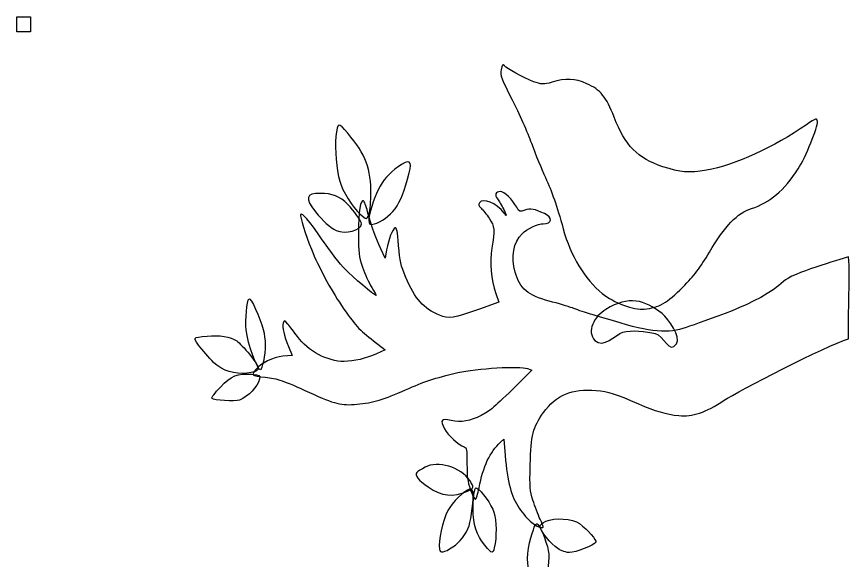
# Model space of a CAD drawing. Header units: centimetres. Extents: x -32.5 to 19.1, y 1.3 to 20.8.
# Drawn here: x -32.55 to -22.36, y 14.15 to 20.78 of the extents above; entities that cross this region are included whole.
import ezdxf

# ---------------------------------------------------------------- set-up
doc = ezdxf.new("R2010")
doc.units = ezdxf.units.CM
doc.header["$MEASUREMENT"] = 0
doc.header["$XCLIPFRAME"] = 0
doc.layers.add('Layer 1', color=7, linetype='Continuous')
picture_1 = doc.add_image_def('image1.jpg', size_in_pixel=(869, 954))

msp = doc.modelspace()

# ---------------------------------------------------------------- linework, layer by layer
at = {"layer": 'Layer 1'}
for points, knots in [([(-25.3932, 17.4041), (-25.60582, 17.57663), (-25.78209, 17.86757), (-25.87064, 18.19212), (-25.87064, 18.19212), (-25.94951, 18.48123), (-26.00669, 18.64622), (-26.08865, 18.82119), (-26.08865, 18.82119), (-26.13416, 18.91836), (-26.21065, 19.10614), (-26.25863, 19.2385), (-26.25863, 19.2385), (-26.30661, 19.37085), (-26.41273, 19.6093), (-26.49445, 19.76838), (-26.49445, 19.76838), (-26.6277, 20.02776), (-26.64152, 20.06565), (-26.62831, 20.13534), (-26.62831, 20.13534), (-26.61625, 20.19899), (-26.60928, 20.20803), (-26.58979, 20.18526), (-26.58979, 20.18526), (-26.55762, 20.14768), (-26.36505, 20.04253), (-26.23241, 19.99013), (-26.23241, 19.99013), (-26.14517, 19.95567), (-26.10167, 19.95433), (-26.00732, 19.98318), (-26.00732, 19.98318), (-25.83826, 20.03487), (-25.7322, 20.03042), (-25.58288, 19.96535), (-25.58288, 19.96535), (-25.41631, 19.89277), (-25.34419, 19.8045), (-25.24841, 19.55598), (-25.24841, 19.55598), (-25.11461, 19.20882), (-24.96483, 19.05703), (-24.65246, 18.95205), (-24.65246, 18.95205), (-24.44081, 18.88092), (-24.33641, 18.87268), (-24.12077, 18.91007), (-24.12077, 18.91007), (-23.77874, 18.96938), (-23.28762, 19.19218), (-22.90112, 19.46338), (-22.90112, 19.46338), (-22.78261, 19.54654), (-22.77006, 19.55015), (-22.7645, 19.50263), (-22.7645, 19.50263), (-22.75709, 19.43922), (-22.90977, 19.06732), (-23.00185, 18.92449), (-23.00185, 18.92449), (-23.16932, 18.66474), (-23.35173, 18.50988), (-23.57002, 18.44214), (-23.57002, 18.44214), (-23.74187, 18.38881), (-23.89817, 18.2271), (-24.0854, 17.90892), (-24.0854, 17.90892), (-24.198, 17.71756), (-24.26843, 17.62489), (-24.41096, 17.48053), (-24.41096, 17.48053), (-24.59966, 17.28942), (-24.70323, 17.23015), (-24.8799, 17.21214), (-24.8799, 17.21214), (-25.00632, 17.19926), (-25.25568, 17.29251), (-25.3932, 17.4041)], [0, 0, 0, 0, 0.04761905, 0.04761905, 0.04761905, 0.04761905, 0.0952381, 0.0952381, 0.0952381, 0.0952381, 0.14285714, 0.14285714, 0.14285714, 0.14285714, 0.19047619, 0.19047619, 0.19047619, 0.19047619, 0.23809524, 0.23809524, 0.23809524, 0.23809524, 0.28571429, 0.28571429, 0.28571429, 0.28571429, 0.33333333, 0.33333333, 0.33333333, 0.33333333, 0.38095238, 0.38095238, 0.38095238, 0.38095238, 0.42857143, 0.42857143, 0.42857143, 0.42857143, 0.47619048, 0.47619048, 0.47619048, 0.47619048, 0.52380952, 0.52380952, 0.52380952, 0.52380952, 0.57142857, 0.57142857, 0.57142857, 0.57142857, 0.61904762, 0.61904762, 0.61904762, 0.61904762, 0.66666667, 0.66666667, 0.66666667, 0.66666667, 0.71428571, 0.71428571, 0.71428571, 0.71428571, 0.76190476, 0.76190476, 0.76190476, 0.76190476, 0.80952381, 0.80952381, 0.80952381, 0.80952381, 0.85714286, 0.85714286, 0.85714286, 0.85714286, 0.9047619, 0.9047619, 0.9047619, 0.9047619, 1, 1, 1, 1]), ([(-28.35279, 18.37479), (-28.43992, 18.45099), (-28.56895, 18.65882), (-28.60077, 18.77421), (-28.60077, 18.77421), (-28.64195, 18.92355), (-28.66203, 19.16455), (-28.64647, 19.32261), (-28.64647, 19.32261), (-28.62942, 19.49576), (-28.6187, 19.49868), (-28.50292, 19.36175), (-28.50292, 19.36175), (-28.278, 19.09574), (-28.21628, 18.93103), (-28.2205, 18.6081), (-28.2205, 18.6081), (-28.22221, 18.47766), (-28.23019, 18.39624), (-28.24444, 18.36409), (-28.24444, 18.36409), (-28.27073, 18.30476), (-28.27295, 18.30498), (-28.35279, 18.37479)], [0, 0, 0, 0, 0.14285714, 0.14285714, 0.14285714, 0.14285714, 0.28571429, 0.28571429, 0.28571429, 0.28571429, 0.42857143, 0.42857143, 0.42857143, 0.42857143, 0.57142857, 0.57142857, 0.57142857, 0.57142857, 0.71428571, 0.71428571, 0.71428571, 0.71428571, 1, 1, 1, 1]), ([(-28.24528, 18.29767), (-28.24738, 18.36136), (-28.18502, 18.56327), (-28.13045, 18.66949), (-28.13045, 18.66949), (-28.06657, 18.79382), (-28.00441, 18.86516), (-27.88359, 18.95282), (-27.88359, 18.95282), (-27.75096, 19.04903), (-27.71378, 19.02765), (-27.75127, 18.87672), (-27.75127, 18.87672), (-27.8051, 18.65998), (-27.8583, 18.52551), (-27.92459, 18.4386), (-27.92459, 18.4386), (-27.99075, 18.35187), (-28.0959, 18.27453), (-28.17716, 18.25284), (-28.17716, 18.25284), (-28.23521, 18.23735), (-28.24347, 18.24278), (-28.24528, 18.29767)], [0, 0, 0, 0, 0.14285714, 0.14285714, 0.14285714, 0.14285714, 0.28571429, 0.28571429, 0.28571429, 0.28571429, 0.42857143, 0.42857143, 0.42857143, 0.42857143, 0.57142857, 0.57142857, 0.57142857, 0.57142857, 0.71428571, 0.71428571, 0.71428571, 0.71428571, 1, 1, 1, 1]), ([(-26.25227, 14.60659), (-26.29474, 14.63904), (-26.36564, 14.71894), (-26.40982, 14.78415), (-26.40982, 14.78415), (-26.50399, 14.92313), (-26.55156, 15.10273), (-26.5795, 15.42474), (-26.5795, 15.42474), (-26.5795, 15.42474), (-26.5968, 15.62409), (-26.5968, 15.62409), (-26.5968, 15.62409), (-26.5968, 15.62409), (-26.63698, 15.58773), (-26.63698, 15.58773), (-26.63698, 15.58773), (-26.76495, 15.47193), (-26.84962, 15.29218), (-26.89895, 15.03159), (-26.89895, 15.03159), (-26.91356, 14.95436), (-26.93432, 14.89118), (-26.94508, 14.89118), (-26.94508, 14.89118), (-26.95584, 14.89118), (-26.98293, 14.94507), (-27.00528, 15.01095), (-27.00528, 15.01095), (-27.03929, 15.11122), (-27.04591, 15.16223), (-27.04591, 15.32427), (-27.04591, 15.32427), (-27.04591, 15.50209), (-27.04861, 15.51885), (-27.07918, 15.53059), (-27.07918, 15.53059), (-27.1562, 15.56018), (-27.27514, 15.66939), (-27.31924, 15.75102), (-27.31924, 15.75102), (-27.37852, 15.86075), (-27.36076, 15.88301), (-27.23732, 15.85369), (-27.23732, 15.85369), (-27.12353, 15.82667), (-27.00479, 15.84639), (-26.87427, 15.91398), (-26.87427, 15.91398), (-26.76131, 15.97248), (-26.71364, 16.01304), (-26.4391, 16.28424), (-26.4391, 16.28424), (-26.4391, 16.28424), (-26.25385, 16.46723), (-26.25385, 16.46723), (-26.25385, 16.46723), (-26.25385, 16.46723), (-26.3086, 16.48868), (-26.3086, 16.48868), (-26.3086, 16.48868), (-26.39351, 16.52194), (-26.9329, 16.48945), (-27.15593, 16.43764), (-27.15593, 16.43764), (-27.4446, 16.37057), (-27.57396, 16.32814), (-27.79596, 16.22772), (-27.79596, 16.22772), (-28.05795, 16.10921), (-28.19351, 16.06886), (-28.38863, 16.05132), (-28.38863, 16.05132), (-28.5791, 16.0342), (-28.66047, 16.05431), (-28.96776, 16.19444), (-28.96776, 16.19444), (-29.28759, 16.34029), (-29.36103, 16.36559), (-29.50943, 16.38104), (-29.50943, 16.38104), (-29.58279, 16.38868), (-29.64861, 16.40272), (-29.6557, 16.41223), (-29.6557, 16.41223), (-29.66278, 16.42174), (-29.64984, 16.45118), (-29.62693, 16.47764), (-29.62693, 16.47764), (-29.55944, 16.55563), (-29.41561, 16.6248), (-29.29524, 16.63715), (-29.29524, 16.63715), (-29.29524, 16.63715), (-29.18305, 16.64866), (-29.18305, 16.64866), (-29.18305, 16.64866), (-29.18305, 16.64866), (-29.22573, 16.75526), (-29.22573, 16.75526), (-29.22573, 16.75526), (-29.28157, 16.89469), (-29.30329, 16.99029), (-29.29086, 17.04193), (-29.29086, 17.04193), (-29.28147, 17.08096), (-29.27775, 17.0802), (-29.23455, 17.03041), (-29.23455, 17.03041), (-29.20911, 17.00109), (-29.1564, 16.93293), (-29.11742, 16.87895), (-29.11742, 16.87895), (-28.99011, 16.70265), (-28.74772, 16.57308), (-28.54732, 16.5742), (-28.54732, 16.5742), (-28.4298, 16.57486), (-28.27709, 16.61093), (-28.15252, 16.66744), (-28.15252, 16.66744), (-28.15252, 16.66744), (-28.04404, 16.71666), (-28.04404, 16.71666), (-28.04404, 16.71666), (-28.04404, 16.71666), (-28.18642, 16.82473), (-28.18642, 16.82473), (-28.18642, 16.82473), (-28.36113, 16.95735), (-28.41453, 17.01638), (-28.57813, 17.25777), (-28.57813, 17.25777), (-28.71607, 17.46132), (-28.85613, 17.7226), (-28.9466, 17.94515), (-28.9466, 17.94515), (-29.0153, 18.11418), (-29.08914, 18.35124), (-29.07813, 18.36742), (-29.07813, 18.36742), (-29.05969, 18.39449), (-28.98003, 18.30205), (-28.81345, 18.06029), (-28.81345, 18.06029), (-28.71645, 17.91951), (-28.59152, 17.75728), (-28.53583, 17.69977), (-28.53583, 17.69977), (-28.4469, 17.60793), (-28.17593, 17.38046), (-28.15546, 17.38046), (-28.15546, 17.38046), (-28.15131, 17.38046), (-28.17554, 17.42454), (-28.20931, 17.47841), (-28.20931, 17.47841), (-28.24307, 17.53229), (-28.29345, 17.64379), (-28.32125, 17.72619), (-28.32125, 17.72619), (-28.36951, 17.86917), (-28.37179, 17.8881), (-28.37129, 18.14107), (-28.37129, 18.14107), (-28.37077, 18.40403), (-28.3465, 18.55729), (-28.30884, 18.53545), (-28.30884, 18.53545), (-28.30033, 18.53051), (-28.27793, 18.47075), (-28.25907, 18.40266), (-28.25907, 18.40266), (-28.2042, 18.20454), (-28.15608, 18.06846), (-28.09845, 17.94833), (-28.09845, 17.94833), (-28.09845, 17.94833), (-28.04468, 17.83626), (-28.04468, 17.83626), (-28.04468, 17.83626), (-28.04468, 17.83626), (-28.02705, 17.9382), (-28.02705, 17.9382), (-28.02705, 17.9382), (-28.00502, 18.06565), (-27.95396, 18.19642), (-27.92278, 18.20524), (-27.92278, 18.20524), (-27.90394, 18.21057), (-27.89551, 18.16674), (-27.88148, 17.99063), (-27.88148, 17.99063), (-27.86544, 17.78933), (-27.85738, 17.7541), (-27.79229, 17.6007), (-27.79229, 17.6007), (-27.6797, 17.33535), (-27.57935, 17.22207), (-27.38327, 17.13895), (-27.38327, 17.13895), (-27.26802, 17.0901), (-27.21293, 17.09856), (-26.89457, 17.21394), (-26.89457, 17.21394), (-26.89457, 17.21394), (-26.65693, 17.30007), (-26.65693, 17.30007), (-26.65693, 17.30007), (-26.65693, 17.30007), (-26.69337, 17.40365), (-26.69337, 17.40365), (-26.69337, 17.40365), (-26.75228, 17.57111), (-26.77087, 17.78632), (-26.74114, 17.95677), (-26.74114, 17.95677), (-26.70293, 18.17585), (-26.70761, 18.2261), (-26.77523, 18.32304), (-26.77523, 18.32304), (-26.8076, 18.36943), (-26.85173, 18.42426), (-26.8733, 18.44489), (-26.8733, 18.44489), (-26.90498, 18.47518), (-26.90874, 18.48817), (-26.89285, 18.51236), (-26.89285, 18.51236), (-26.8504, 18.57697), (-26.68762, 18.50886), (-26.59146, 18.38624), (-26.59146, 18.38624), (-26.55566, 18.34059), (-26.55612, 18.34374), (-26.59782, 18.42918), (-26.59782, 18.42918), (-26.62257, 18.47989), (-26.65686, 18.5381), (-26.67402, 18.55855), (-26.67402, 18.55855), (-26.71323, 18.60527), (-26.69665, 18.64814), (-26.63936, 18.64814), (-26.63936, 18.64814), (-26.59179, 18.64814), (-26.48896, 18.54972), (-26.43894, 18.45632), (-26.43894, 18.45632), (-26.40993, 18.40214), (-26.40263, 18.39949), (-26.3397, 18.42025), (-26.3397, 18.42025), (-26.26788, 18.44396), (-26.22142, 18.43606), (-26.10051, 18.37961), (-26.10051, 18.37961), (-25.99634, 18.33096), (-26.00515, 18.25631), (-26.11507, 18.25631), (-26.11507, 18.25631), (-26.17672, 18.25631), (-26.31651, 18.19009), (-26.37308, 18.13409), (-26.37308, 18.13409), (-26.47836, 18.02988), (-26.51058, 17.85168), (-26.45775, 17.66593), (-26.45775, 17.66593), (-26.3997, 17.46186), (-26.30105, 17.37778), (-26.04106, 17.3108), (-26.04106, 17.3108), (-25.93352, 17.28309), (-25.80669, 17.24555), (-25.75922, 17.22737), (-25.75922, 17.22737), (-25.71176, 17.20919), (-25.6235, 17.17953), (-25.56308, 17.16145), (-25.56308, 17.16145), (-25.50267, 17.14338), (-25.36498, 17.10162), (-25.2571, 17.06865), (-25.2571, 17.06865), (-24.80011, 16.929), (-24.58172, 16.90929), (-24.37054, 16.98863), (-24.37054, 16.98863), (-24.16778, 17.0648), (-23.46623, 17.27346), (-23.17986, 17.55112), (-23.17986, 17.55112), (-23.07231, 17.6554), (-22.50346, 17.81222), (-22.38604, 17.85355), (-22.38604, 17.85355), (-22.36392, 17.599), (-22.3967, 17.0228), (-22.38604, 16.84947), (-22.38604, 16.84947), (-22.66047, 16.76848), (-23.74194, 16.20717), (-23.90479, 16.10012), (-23.90479, 16.10012), (-24.13315, 15.95001), (-24.29288, 15.89606), (-24.458, 15.91327), (-24.458, 15.91327), (-24.61325, 15.92946), (-24.75168, 15.96969), (-24.95113, 16.0566), (-24.95113, 16.0566), (-25.23879, 16.18195), (-25.31558, 16.20616), (-25.46894, 16.21984), (-25.46894, 16.21984), (-25.7611, 16.2459), (-25.95826, 16.16335), (-26.11114, 15.95096), (-26.11114, 15.95096), (-26.2421, 15.76903), (-26.26569, 15.67663), (-26.27381, 15.31383), (-26.27381, 15.31383), (-26.28026, 15.02542), (-26.27858, 15.00401), (-26.23994, 14.88002), (-26.23994, 14.88002), (-26.21758, 14.80828), (-26.17818, 14.70366), (-26.15239, 14.64752), (-26.15239, 14.64752), (-26.10652, 14.54767), (-26.10625, 14.54547), (-26.14027, 14.54652), (-26.14027, 14.54652), (-26.15939, 14.54711), (-26.20979, 14.57414), (-26.25227, 14.60659)], [0, 0, 0, 0, 0.01162791, 0.01162791, 0.01162791, 0.01162791, 0.02325581, 0.02325581, 0.02325581, 0.02325581, 0.03488372, 0.03488372, 0.03488372, 0.03488372, 0.04651163, 0.04651163, 0.04651163, 0.04651163, 0.05813953, 0.05813953, 0.05813953, 0.05813953, 0.06976744, 0.06976744, 0.06976744, 0.06976744, 0.08139535, 0.08139535, 0.08139535, 0.08139535, 0.09302326, 0.09302326, 0.09302326, 0.09302326, 0.10465116, 0.10465116, 0.10465116, 0.10465116, 0.11627907, 0.11627907, 0.11627907, 0.11627907, 0.12790698, 0.12790698, 0.12790698, 0.12790698, 0.13953488, 0.13953488, 0.13953488, 0.13953488, 0.15116279, 0.15116279, 0.15116279, 0.15116279, 0.1627907, 0.1627907, 0.1627907, 0.1627907, 0.1744186, 0.1744186, 0.1744186, 0.1744186, 0.18604651, 0.18604651, 0.18604651, 0.18604651, 0.19767442, 0.19767442, 0.19767442, 0.19767442, 0.20930233, 0.20930233, 0.20930233, 0.20930233, 0.22093023, 0.22093023, 0.22093023, 0.22093023, 0.23255814, 0.23255814, 0.23255814, 0.23255814, 0.24418605, 0.24418605, 0.24418605, 0.24418605, 0.25581395, 0.25581395, 0.25581395, 0.25581395, 0.26744186, 0.26744186, 0.26744186, 0.26744186, 0.27906977, 0.27906977, 0.27906977, 0.27906977, 0.29069767, 0.29069767, 0.29069767, 0.29069767, 0.30232558, 0.30232558, 0.30232558, 0.30232558, 0.31395349, 0.31395349, 0.31395349, 0.31395349, 0.3255814, 0.3255814, 0.3255814, 0.3255814, 0.3372093, 0.3372093, 0.3372093, 0.3372093, 0.34883721, 0.34883721, 0.34883721, 0.34883721, 0.36046512, 0.36046512, 0.36046512, 0.36046512, 0.37209302, 0.37209302, 0.37209302, 0.37209302, 0.38372093, 0.38372093, 0.38372093, 0.38372093, 0.39534884, 0.39534884, 0.39534884, 0.39534884, 0.40697674, 0.40697674, 0.40697674, 0.40697674, 0.41860465, 0.41860465, 0.41860465, 0.41860465, 0.43023256, 0.43023256, 0.43023256, 0.43023256, 0.44186047, 0.44186047, 0.44186047, 0.44186047, 0.45348837, 0.45348837, 0.45348837, 0.45348837, 0.46511628, 0.46511628, 0.46511628, 0.46511628, 0.47674419, 0.47674419, 0.47674419, 0.47674419, 0.48837209, 0.48837209, 0.48837209, 0.48837209, 0.5, 0.5, 0.5, 0.5, 0.51162791, 0.51162791, 0.51162791, 0.51162791, 0.52325581, 0.52325581, 0.52325581, 0.52325581, 0.53488372, 0.53488372, 0.53488372, 0.53488372, 0.54651163, 0.54651163, 0.54651163, 0.54651163, 0.55813953, 0.55813953, 0.55813953, 0.55813953, 0.56976744, 0.56976744, 0.56976744, 0.56976744, 0.58139535, 0.58139535, 0.58139535, 0.58139535, 0.59302326, 0.59302326, 0.59302326, 0.59302326, 0.60465116, 0.60465116, 0.60465116, 0.60465116, 0.61627907, 0.61627907, 0.61627907, 0.61627907, 0.62790698, 0.62790698, 0.62790698, 0.62790698, 0.63953488, 0.63953488, 0.63953488, 0.63953488, 0.65116279, 0.65116279, 0.65116279, 0.65116279, 0.6627907, 0.6627907, 0.6627907, 0.6627907, 0.6744186, 0.6744186, 0.6744186, 0.6744186, 0.68604651, 0.68604651, 0.68604651, 0.68604651, 0.69767442, 0.69767442, 0.69767442, 0.69767442, 0.70930233, 0.70930233, 0.70930233, 0.70930233, 0.72093023, 0.72093023, 0.72093023, 0.72093023, 0.73255814, 0.73255814, 0.73255814, 0.73255814, 0.74418605, 0.74418605, 0.74418605, 0.74418605, 0.75581395, 0.75581395, 0.75581395, 0.75581395, 0.76744186, 0.76744186, 0.76744186, 0.76744186, 0.77906977, 0.77906977, 0.77906977, 0.77906977, 0.79069767, 0.79069767, 0.79069767, 0.79069767, 0.80232558, 0.80232558, 0.80232558, 0.80232558, 0.81395349, 0.81395349, 0.81395349, 0.81395349, 0.8255814, 0.8255814, 0.8255814, 0.8255814, 0.8372093, 0.8372093, 0.8372093, 0.8372093, 0.84883721, 0.84883721, 0.84883721, 0.84883721, 0.86046512, 0.86046512, 0.86046512, 0.86046512, 0.87209302, 0.87209302, 0.87209302, 0.87209302, 0.88372093, 0.88372093, 0.88372093, 0.88372093, 0.89534884, 0.89534884, 0.89534884, 0.89534884, 0.90697674, 0.90697674, 0.90697674, 0.90697674, 0.91860465, 0.91860465, 0.91860465, 0.91860465, 0.93023256, 0.93023256, 0.93023256, 0.93023256, 0.94186047, 0.94186047, 0.94186047, 0.94186047, 0.95348837, 0.95348837, 0.95348837, 0.95348837, 0.96511628, 0.96511628, 0.96511628, 0.96511628, 0.97674419, 0.97674419, 0.97674419, 0.97674419, 1, 1, 1, 1]), ([(-28.64227, 18.17439), (-28.72396, 18.21359), (-28.80247, 18.28422), (-28.89633, 18.40295), (-28.89633, 18.40295), (-29.02928, 18.57112), (-29.01437, 18.62659), (-28.83623, 18.62659), (-28.83623, 18.62659), (-28.69204, 18.62659), (-28.59742, 18.58871), (-28.50424, 18.49366), (-28.50424, 18.49366), (-28.42587, 18.41372), (-28.33354, 18.28496), (-28.33354, 18.2556), (-28.33354, 18.2556), (-28.33354, 18.1734), (-28.53163, 18.12128), (-28.64227, 18.17439)], [0, 0, 0, 0, 0.16666667, 0.16666667, 0.16666667, 0.16666667, 0.33333333, 0.33333333, 0.33333333, 0.33333333, 0.5, 0.5, 0.5, 0.5, 0.66666667, 0.66666667, 0.66666667, 0.66666667, 1, 1, 1, 1]), ([(-29.53295, 16.57506), (-29.5028, 16.71609), (-29.50345, 16.8419), (-29.53498, 16.96527), (-29.53498, 16.96527), (-29.57082, 17.10551), (-29.69013, 17.36237), (-29.70934, 17.34065), (-29.70934, 17.34065), (-29.7347, 17.31198), (-29.75496, 17.08026), (-29.74271, 16.95895), (-29.74271, 16.95895), (-29.72605, 16.79398), (-29.60241, 16.45461), (-29.56578, 16.47329), (-29.56578, 16.47329), (-29.55894, 16.47677), (-29.54417, 16.52257), (-29.53295, 16.57506)], [0, 0, 0, 0, 0.16666667, 0.16666667, 0.16666667, 0.16666667, 0.33333333, 0.33333333, 0.33333333, 0.33333333, 0.5, 0.5, 0.5, 0.5, 0.66666667, 0.66666667, 0.66666667, 0.66666667, 1, 1, 1, 1]), ([(-24.74646, 16.91545), (-24.85119, 16.93965), (-25.04626, 16.96398), (-25.14251, 16.93131), (-25.14251, 16.93131), (-25.23364, 16.90038), (-25.38416, 16.72859), (-25.48262, 16.82961), (-25.48262, 16.82961), (-25.59047, 16.94028), (-25.49344, 17.12289), (-25.34897, 17.21046), (-25.34897, 17.21046), (-25.06832, 17.38058), (-24.87766, 17.32756), (-24.66388, 17.15852), (-24.66388, 17.15852), (-24.57754, 17.09024), (-24.43276, 16.87162), (-24.48638, 16.79136), (-24.48638, 16.79136), (-24.57698, 16.65576), (-24.64173, 16.89125), (-24.74646, 16.91545)], [0, 0, 0, 0, 0.14285714, 0.14285714, 0.14285714, 0.14285714, 0.28571429, 0.28571429, 0.28571429, 0.28571429, 0.42857143, 0.42857143, 0.42857143, 0.42857143, 0.57142857, 0.57142857, 0.57142857, 0.57142857, 0.71428571, 0.71428571, 0.71428571, 0.71428571, 1, 1, 1, 1]), ([(-29.70289, 16.66192), (-29.75825, 16.73131), (-29.82792, 16.80451), (-29.8577, 16.82459), (-29.8577, 16.82459), (-29.93346, 16.87565), (-30.07673, 16.89938), (-30.21766, 16.88421), (-30.21766, 16.88421), (-30.40825, 16.8637), (-30.4026, 16.8773), (-30.28427, 16.72407), (-30.28427, 16.72407), (-30.22683, 16.64969), (-30.14468, 16.56134), (-30.10173, 16.52775), (-30.10173, 16.52775), (-29.96903, 16.43171), (-29.82768, 16.41279), (-29.68007, 16.43967), (-29.68007, 16.43967), (-29.56313, 16.46556), (-29.56563, 16.48986), (-29.70289, 16.66192)], [0, 0, 0, 0, 0.14285714, 0.14285714, 0.14285714, 0.14285714, 0.28571429, 0.28571429, 0.28571429, 0.28571429, 0.42857143, 0.42857143, 0.42857143, 0.42857143, 0.57142857, 0.57142857, 0.57142857, 0.57142857, 0.71428571, 0.71428571, 0.71428571, 0.71428571, 1, 1, 1, 1]), ([(-29.58062, 16.36348), (-29.56974, 16.40506), (-29.57692, 16.40905), (-29.67736, 16.4173), (-29.67736, 16.4173), (-29.84944, 16.43143), (-29.92491, 16.40048), (-30.05712, 16.26154), (-30.05712, 16.26154), (-30.12864, 16.18638), (-30.1669, 16.1351), (-30.15975, 16.124), (-30.15975, 16.124), (-30.14261, 16.09742), (-29.88053, 16.08151), (-29.82497, 16.10367), (-29.82497, 16.10367), (-29.70812, 16.15029), (-29.60878, 16.25592), (-29.58062, 16.36348)], [0, 0, 0, 0, 0.16666667, 0.16666667, 0.16666667, 0.16666667, 0.33333333, 0.33333333, 0.33333333, 0.33333333, 0.5, 0.5, 0.5, 0.5, 0.66666667, 0.66666667, 0.66666667, 0.66666667, 1, 1, 1, 1]), ([(-27.03943, 14.98946), (-27.21787, 14.91342), (-27.3514, 14.92828), (-27.51976, 15.0429), (-27.51976, 15.0429), (-27.64144, 15.12574), (-27.68887, 15.18527), (-27.65931, 15.21807), (-27.65931, 15.21807), (-27.64872, 15.22981), (-27.60295, 15.25941), (-27.55758, 15.28384), (-27.55758, 15.28384), (-27.40301, 15.36709), (-27.12276, 15.28365), (-27.01249, 15.12155), (-27.01249, 15.12155), (-26.95702, 15.04), (-26.96047, 15.02311), (-27.03943, 14.98946)], [0, 0, 0, 0, 0.16666667, 0.16666667, 0.16666667, 0.16666667, 0.33333333, 0.33333333, 0.33333333, 0.33333333, 0.5, 0.5, 0.5, 0.5, 0.66666667, 0.66666667, 0.66666667, 0.66666667, 1, 1, 1, 1]), ([(-27.27865, 14.75428), (-27.23119, 14.84778), (-27.06956, 15.00728), (-27.01593, 15.01353), (-27.01593, 15.01353), (-26.98873, 15.0167), (-26.97905, 15.00731), (-26.97146, 14.97036), (-26.97146, 14.97036), (-26.9604, 14.91652), (-26.99249, 14.65107), (-27.01997, 14.56907), (-27.01997, 14.56907), (-27.05351, 14.46899), (-27.13348, 14.36506), (-27.22008, 14.30901), (-27.22008, 14.30901), (-27.32869, 14.23871), (-27.3738, 14.23148), (-27.38168, 14.28309), (-27.38168, 14.28309), (-27.39698, 14.38324), (-27.34401, 14.62551), (-27.27865, 14.75428)], [0, 0, 0, 0, 0.14285714, 0.14285714, 0.14285714, 0.14285714, 0.28571429, 0.28571429, 0.28571429, 0.28571429, 0.42857143, 0.42857143, 0.42857143, 0.42857143, 0.57142857, 0.57142857, 0.57142857, 0.57142857, 0.71428571, 0.71428571, 0.71428571, 0.71428571, 1, 1, 1, 1]), ([(-26.71199, 14.30026), (-26.68226, 14.42536), (-26.6843, 14.63352), (-26.71624, 14.73328), (-26.71624, 14.73328), (-26.74429, 14.82087), (-26.87297, 15.00342), (-26.92372, 15.02759), (-26.92372, 15.02759), (-26.9499, 15.04006), (-26.95731, 15.00961), (-26.96964, 14.83875), (-26.96964, 14.83875), (-26.98282, 14.65609), (-26.94487, 14.48787), (-26.86678, 14.38282), (-26.86678, 14.38282), (-26.74963, 14.22524), (-26.73205, 14.21586), (-26.71199, 14.30026)], [0, 0, 0, 0, 0.16666667, 0.16666667, 0.16666667, 0.16666667, 0.33333333, 0.33333333, 0.33333333, 0.33333333, 0.5, 0.5, 0.5, 0.5, 0.66666667, 0.66666667, 0.66666667, 0.66666667, 1, 1, 1, 1]), ([(-26.08332, 14.62321), (-26.12089, 14.60572), (-26.15173, 14.57884), (-26.15184, 14.56346), (-26.15184, 14.56346), (-26.15224, 14.51025), (-26.01907, 14.33933), (-25.93837, 14.28947), (-25.93837, 14.28947), (-25.8938, 14.26193), (-25.82815, 14.23967), (-25.79249, 14.24001), (-25.79249, 14.24001), (-25.72508, 14.24064), (-25.49095, 14.33306), (-25.47118, 14.36684), (-25.47118, 14.36684), (-25.45729, 14.39058), (-25.57268, 14.522), (-25.67053, 14.59389), (-25.67053, 14.59389), (-25.75399, 14.65521), (-25.98006, 14.67127), (-26.08332, 14.62321)], [0, 0, 0, 0, 0.14285714, 0.14285714, 0.14285714, 0.14285714, 0.28571429, 0.28571429, 0.28571429, 0.28571429, 0.42857143, 0.42857143, 0.42857143, 0.42857143, 0.57142857, 0.57142857, 0.57142857, 0.57142857, 0.71428571, 0.71428571, 0.71428571, 0.71428571, 1, 1, 1, 1]), ([(-26.13594, 13.80764), (-26.08039, 13.91603), (-26.03729, 14.11613), (-26.04628, 14.22392), (-26.04628, 14.22392), (-26.05418, 14.31856), (-26.13789, 14.54275), (-26.18124, 14.58538), (-26.18124, 14.58538), (-26.20362, 14.60738), (-26.2173, 14.58106), (-26.26609, 14.42218), (-26.26609, 14.42218), (-26.31825, 14.25234), (-26.31832, 14.07669), (-26.26628, 13.94612), (-26.26628, 13.94612), (-26.18821, 13.75026), (-26.17341, 13.73453), (-26.13594, 13.80764)], [0, 0, 0, 0, 0.16666667, 0.16666667, 0.16666667, 0.16666667, 0.33333333, 0.33333333, 0.33333333, 0.33333333, 0.5, 0.5, 0.5, 0.5, 0.66666667, 0.66666667, 0.66666667, 0.66666667, 1, 1, 1, 1])]:
    msp.add_open_spline(points, degree=3, knots=knots, dxfattribs=at)

# ---------------------------------------------------------------- pictures from other files: only their frames are drawn
image = msp.add_image(picture_1, insert=(-32.10702, 7.64704), size_in_units=(12.06944, 13.25), dxfattribs=at)
image.set_boundary_path([(-32.107, 7.647), (-20.027, 20.9031)])
image.dxf.flags = 3

doc.saveas('drawing.dxf')
